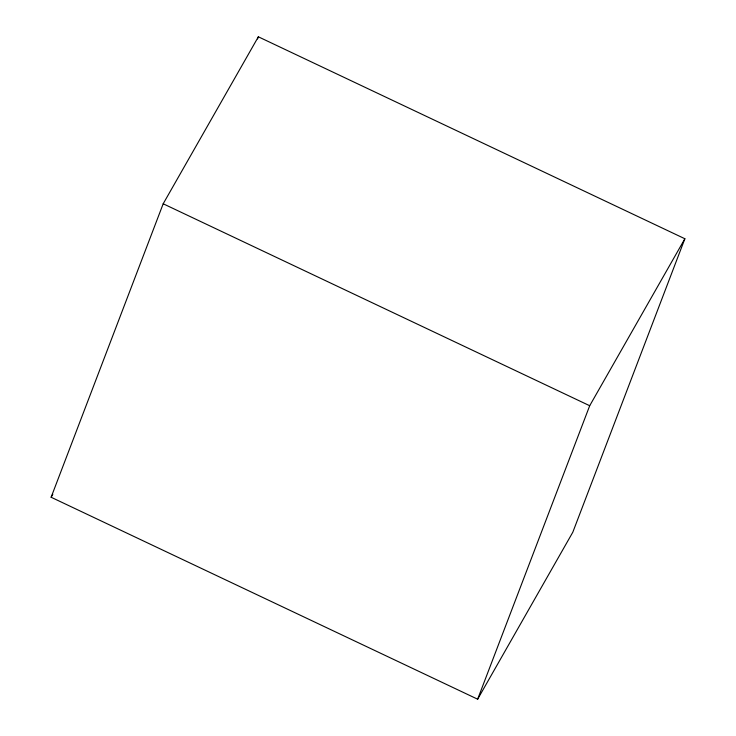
<?xml version="1.0" encoding="UTF-8"?>
<svg xmlns="http://www.w3.org/2000/svg" width="736" height="736" viewBox="0 0 736 736"><rect width="100%" height="100%" fill="white"/><g stroke="black" fill="none" stroke-linecap="round" stroke-linejoin="round"><path stroke-width="1.1" d="M51.124 497.251L163.19 203.78L258.354 36.8L684.876 238.749L572.81 532.22L477.646 699.2L51.124 497.251L52.826 494.27M257.536 38.944L258.354 36.8M477.646 699.2L589.702 405.729L684.876 238.749M163.19 203.78L589.702 405.729"/></g></svg>
